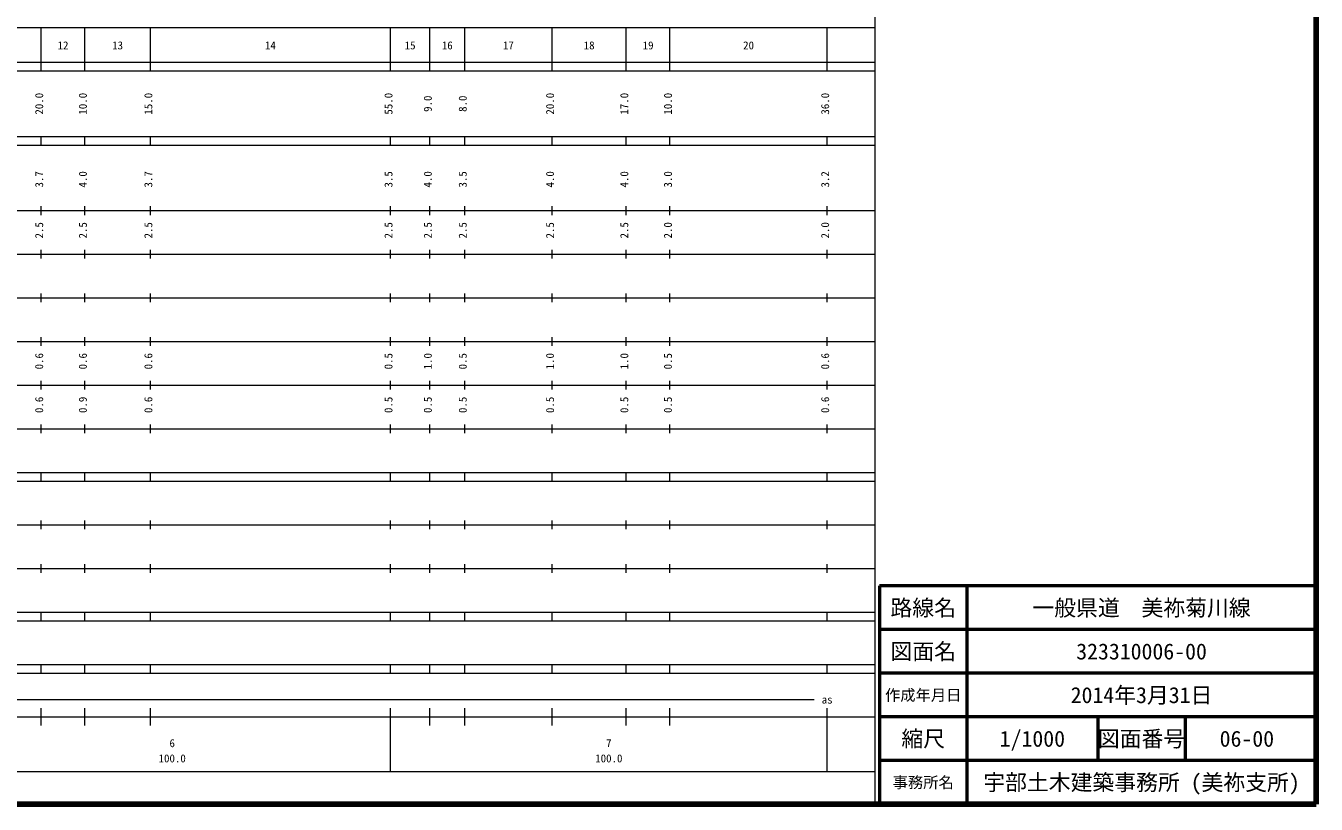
# Model space of a CAD drawing. Units: millimetres on the paper, enlarged 1000 times. Extents: x 40000 to 680000, y 20000 to 380000.
# Drawn here: x 384476 to 680000, y 20000 to 198357 of the extents above; entities that cross this region are included whole.
import ezdxf
from ezdxf.enums import TextEntityAlignment as Align

# ---------------------------------------------------------------- set-up
doc = ezdxf.new("R2010")
doc.units = ezdxf.units.MM
doc.header["$LTSCALE"] = 1000
for name, color, linetype, lineweight in [('M-TTL', 2, 'Continuous', 140), ('M-TTL-BAND', 7, 'Continuous', 13), ('M-TTL-FRAM', 2, 'Continuous', 50), ('M-TTL-LINE', 7, 'Continuous', 50)]:
    doc.layers.add(name, color=color, linetype=linetype, lineweight=lineweight)
doc.layers.add('M-TTL-TXT', color=7, linetype='Continuous')
doc.styles.add('ＭＳ ゴシック', font='')
doc.styles.get('ＭＳ ゴシック').set_extended_font_data('MS Gothic')

msp = doc.modelspace()

# ---------------------------------------------------------------- linework, layer by layer
at = {"layer": 'M-TTL'}
for p, q in [((680000, 20000), (680000, 380000)), ((40000, 20000), (680000, 20000))]:
    msp.add_line(p, q, dxfattribs=at)
at = {"layer": 'M-TTL-BAND'}
for p, q in [((579000, 20000), (579000, 370000)), ((68000, 198000), (579000, 198000)), ((388000, 188000), (388000, 198000)), ((398000, 188000), (398000, 198000)), ((413000, 188000), (413000, 198000)), ((468000, 188000), (468000, 198000)), ((477000, 188000), (477000, 198000)), ((485000, 188000), (485000, 198000)), ((505000, 188000), (505000, 198000)), ((522000, 188000), (522000, 198000)), ((532000, 188000), (532000, 198000)), ((568000, 188000), (568000, 198000)), ((40000, 190000), (579000, 190000)), ((40000, 188000), (579000, 188000)), ((40000, 173000), (579000, 173000)), ((388000, 171000), (388000, 173000)), ((398000, 171000), (398000, 173000)), ((413000, 171000), (413000, 173000)), ((468000, 171000), (468000, 173000)), ((477000, 171000), (477000, 173000)), ((485000, 171000), (485000, 173000)), ((505000, 171000), (505000, 173000)), ((522000, 171000), (522000, 173000)), ((532000, 171000), (532000, 173000)), ((568000, 171000), (568000, 173000)), ((40000, 171000), (579000, 171000)), ((388000, 155000), (388000, 157000)), ((398000, 155000), (398000, 157000)), ((413000, 155000), (413000, 157000)), ((468000, 155000), (468000, 157000)), ((477000, 155000), (477000, 157000)), ((485000, 155000), (485000, 157000)), ((505000, 155000), (505000, 157000)), ((522000, 155000), (522000, 157000)), ((532000, 155000), (532000, 157000)), ((568000, 155000), (568000, 157000)), ((40000, 156000), (579000, 156000)), ((46000, 146000), (579000, 146000)), ((388000, 145000), (388000, 147000)), ((398000, 145000), (398000, 147000)), ((413000, 145000), (413000, 147000)), ((468000, 145000), (468000, 147000)), ((477000, 145000), (477000, 147000)), ((485000, 145000), (485000, 147000)), ((505000, 145000), (505000, 147000)), ((522000, 145000), (522000, 147000)), ((532000, 145000), (532000, 147000)), ((568000, 145000), (568000, 147000)), ((52000, 136000), (579000, 136000)), ((388000, 135000), (388000, 137000)), ((398000, 135000), (398000, 137000)), ((413000, 135000), (413000, 137000)), ((468000, 135000), (468000, 137000)), ((477000, 135000), (477000, 137000)), ((485000, 135000), (485000, 137000)), ((505000, 135000), (505000, 137000)), ((522000, 135000), (522000, 137000)), ((532000, 135000), (532000, 137000)), ((568000, 135000), (568000, 137000)), ((46000, 126000), (579000, 126000)), ((388000, 125000), (388000, 127000)), ((398000, 125000), (398000, 127000)), ((413000, 125000), (413000, 127000)), ((468000, 125000), (468000, 127000)), ((477000, 125000), (477000, 127000)), ((485000, 125000), (485000, 127000)), ((505000, 125000), (505000, 127000)), ((522000, 125000), (522000, 127000)), ((532000, 125000), (532000, 127000)), ((568000, 125000), (568000, 127000)), ((52000, 116000), (579000, 116000)), ((388000, 115000), (388000, 117000)), ((398000, 115000), (398000, 117000)), ((413000, 115000), (413000, 117000)), ((468000, 115000), (468000, 117000)), ((477000, 115000), (477000, 117000)), ((485000, 115000), (485000, 117000)), ((505000, 115000), (505000, 117000)), ((522000, 115000), (522000, 117000)), ((532000, 115000), (532000, 117000)), ((568000, 115000), (568000, 117000)), ((388000, 105000), (388000, 107000)), ((398000, 105000), (398000, 107000)), ((413000, 105000), (413000, 107000)), ((468000, 105000), (468000, 107000)), ((477000, 105000), (477000, 107000)), ((485000, 105000), (485000, 107000)), ((505000, 105000), (505000, 107000)), ((522000, 105000), (522000, 107000)), ((532000, 105000), (532000, 107000)), ((568000, 105000), (568000, 107000)), ((46000, 106000), (579000, 106000)), ((40000, 96000), (579000, 96000)), ((388000, 94000), (388000, 96000)), ((398000, 94000), (398000, 96000)), ((413000, 94000), (413000, 96000)), ((468000, 94000), (468000, 96000)), ((477000, 94000), (477000, 96000)), ((485000, 94000), (485000, 96000)), ((505000, 94000), (505000, 96000)), ((522000, 94000), (522000, 96000)), ((532000, 94000), (532000, 96000)), ((568000, 94000), (568000, 96000)), ((40000, 94000), (579000, 94000)), ((49000, 84000), (579000, 84000)), ((388000, 83000), (388000, 85000)), ((398000, 83000), (398000, 85000)), ((413000, 83000), (413000, 85000)), ((468000, 83000), (468000, 85000)), ((477000, 83000), (477000, 85000)), ((485000, 83000), (485000, 85000)), ((505000, 83000), (505000, 85000)), ((522000, 83000), (522000, 85000)), ((532000, 83000), (532000, 85000)), ((568000, 83000), (568000, 85000)), ((40000, 74000), (579000, 74000)), ((388000, 73000), (388000, 75000)), ((398000, 73000), (398000, 75000)), ((413000, 73000), (413000, 75000)), ((468000, 73000), (468000, 75000)), ((477000, 73000), (477000, 75000)), ((485000, 73000), (485000, 75000)), ((505000, 73000), (505000, 75000)), ((522000, 73000), (522000, 75000)), ((532000, 73000), (532000, 75000)), ((568000, 73000), (568000, 75000)), ((40000, 64000), (579000, 64000)), ((388000, 62000), (388000, 64000)), ((398000, 62000), (398000, 64000)), ((413000, 62000), (413000, 64000)), ((468000, 62000), (468000, 64000)), ((477000, 62000), (477000, 64000)), ((485000, 62000), (485000, 64000)), ((505000, 62000), (505000, 64000)), ((522000, 62000), (522000, 64000)), ((532000, 62000), (532000, 64000)), ((568000, 62000), (568000, 64000)), ((40000, 62000), (579000, 62000)), ((40000, 52000), (579000, 52000)), ((388000, 50000), (388000, 52000)), ((398000, 50000), (398000, 52000)), ((413000, 50000), (413000, 52000)), ((468000, 50000), (468000, 52000)), ((477000, 50000), (477000, 52000)), ((485000, 50000), (485000, 52000)), ((505000, 50000), (505000, 52000)), ((522000, 50000), (522000, 52000)), ((532000, 50000), (532000, 52000)), ((568000, 50000), (568000, 52000)), ((40000, 50000), (579000, 50000)), ((71000, 44000), (565000, 44000)), ((388000, 38000), (388000, 42000)), ((398000, 38000), (398000, 42000)), ((413000, 38000), (413000, 42000)), ((468000, 27500), (468000, 42000)), ((477000, 38000), (477000, 42000)), ((485000, 38000), (485000, 42000)), ((505000, 38000), (505000, 42000)), ((522000, 38000), (522000, 42000)), ((532000, 38000), (532000, 42000)), ((568000, 27500), (568000, 42000)), ((40000, 40000), (579000, 40000)), ((68000, 27500), (579000, 27500))]:
    msp.add_line(p, q, dxfattribs=at)
at = {"layer": 'M-TTL-FRAM'}
for p, q in [((680000, 70000), (580000, 70000)), ((580000, 70000), (580000, 20000))]:
    msp.add_line(p, q, dxfattribs=at)
at = {"layer": 'M-TTL-LINE'}
for p, q in [((600000, 70000), (600000, 20000)), ((680000, 60000), (580000, 60000)), ((680000, 50000), (580000, 50000)), ((680000, 40000), (580000, 40000)), ((630000, 40000), (630000, 30000)), ((650000, 40000), (650000, 30000)), ((680000, 30000), (580000, 30000))]:
    msp.add_line(p, q, dxfattribs=at)

# ---------------------------------------------------------------- texts
at = {"layer": 'M-TTL-BAND', "style": 'ＭＳ ゴシック'}
for s, p in [('12', (393000, 192405)), ('13', (405500, 192405)), ('14', (440500, 192405)), ('15', (472500, 192405)), ('16', (481000, 192405)), ('17', (495000, 192405)), ('18', (513500, 192405)), ('19', (527000, 192405)), ('20', (550000, 192405)), ('as', (568000, 42500)), ('6', (418000, 32523)), ('7', (518000, 32523)), ('100.0', (418000, 29033)), ('100.0', (518000, 29033))]:
    msp.add_text(s, height=1833, dxfattribs=at).set_placement(p, align=Align.BOTTOM_CENTER)
for s, p in [('20.0', (389000, 180500)), ('10.0', (399000, 180500)), ('15.0', (414000, 180500)), ('55.0', (469000, 180500)), ('9.0', (478000, 180500)), ('8.0', (486000, 180500)), ('20.0', (506000, 180500)), ('17.0', (523000, 180500)), ('10.0', (533000, 180500)), ('36.0', (569000, 180500)), ('3.7', (389000, 163174)), ('4.0', (399000, 163174)), ('3.7', (414000, 163174)), ('3.5', (469000, 163174)), ('4.0', (478000, 163174)), ('3.5', (486000, 163174)), ('4.0', (506000, 163174)), ('4.0', (523000, 163174)), ('3.0', (533000, 163174)), ('3.2', (569000, 163174)), ('2.5', (389000, 151500)), ('2.5', (399000, 151500)), ('2.5', (414000, 151500)), ('2.5', (469000, 151500)), ('2.5', (478000, 151500)), ('2.5', (486000, 151500)), ('2.5', (506000, 151500)), ('2.5', (523000, 151500)), ('2.0', (533000, 151500)), ('2.0', (569000, 151500)), ('0.6', (389000, 121500)), ('0.6', (399000, 121500)), ('0.6', (414000, 121500)), ('0.5', (469000, 121500)), ('1.0', (478000, 121500)), ('0.5', (486000, 121500)), ('1.0', (506000, 121500)), ('1.0', (523000, 121500)), ('0.5', (533000, 121500)), ('0.6', (569000, 121500)), ('0.6', (389000, 111500)), ('0.9', (399000, 111500)), ('0.6', (414000, 111500)), ('0.5', (469000, 111500)), ('0.5', (478000, 111500)), ('0.5', (486000, 111500)), ('0.5', (506000, 111500)), ('0.5', (523000, 111500)), ('0.5', (533000, 111500)), ('0.6', (569000, 111500))]:
    msp.add_text(s, height=1833, rotation=90, dxfattribs=at).set_placement(p, align=Align.BOTTOM_CENTER)
at = {"layer": 'M-TTL-TXT', "style": 'ＭＳ ゴシック'}
for s, height, p in [('路線名', 3666, (590000, 65000)), ('路線名', 3666, (590000, 65000)), ('一般県道\u3000美祢菊川線', 3666, (640000, 65000)), ('図面名', 3666, (590000, 55000)), ('図面名', 3666, (590000, 55000)), ('323310006-00', 3666, (640000, 55000)), ('2014年3月31日', 3666, (640000, 45000)), ('作成年月日', 2566, (590000, 45000)), ('作成年月日', 2566, (590000, 45000)), ('縮尺', 3666, (590000, 35000)), ('縮尺', 3666, (590000, 35000)), ('1/1000', 3666, (615000, 35000)), ('図面番号', 3666, (640000, 35000)), ('図面番号', 3666, (640000, 35000)), ('06-00', 3666, (664125, 35000)), ('事務所名', 2566, (590000, 25000)), ('事務所名', 2566, (590000, 25000)), ('宇部土木建築事務所 (美祢支所)', 3666, (640000, 25000))]:
    msp.add_text(s, height=height, dxfattribs=at).set_placement(p, align=Align.MIDDLE_CENTER)

doc.saveas('drawing.dxf')
